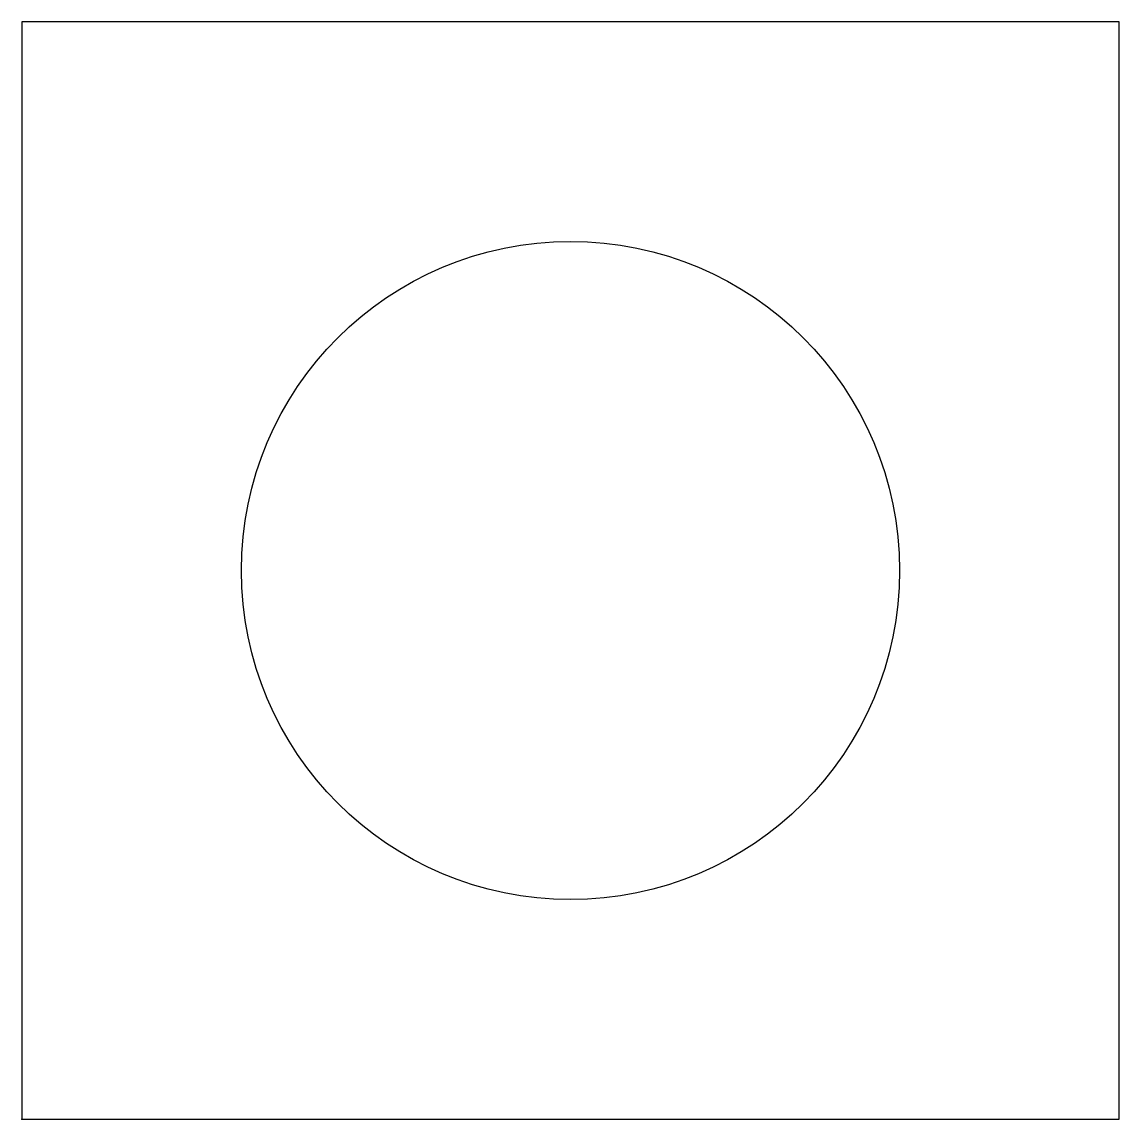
# Model space of a CAD drawing. Header units: millimetres. Extents: x 0 to 1000, y 0 to 1000.
import ezdxf

# ---------------------------------------------------------------- set-up
doc = ezdxf.new("R2010")
doc.units = ezdxf.units.MM

msp = doc.modelspace()

# ---------------------------------------------------------------- linework, layer by layer
for p, q in [((1000, 1000), (0, 1000)), ((0, 1000), (0, 0)), ((1000, 1000), (0, 1000)), ((0, 1000), (0, 0)), ((1000, 0), (1000, 1000)), ((1000, 0), (1000, 1000)), ((0, 0), (1000, 0)), ((0, 0), (1000, 0))]:
    msp.add_line(p, q)
msp.add_circle((500, 500), 300)
msp.add_circle((500, 500), 300)
msp.add_point((0, 0))
msp.add_point((0, 0))

doc.saveas('drawing.dxf')
